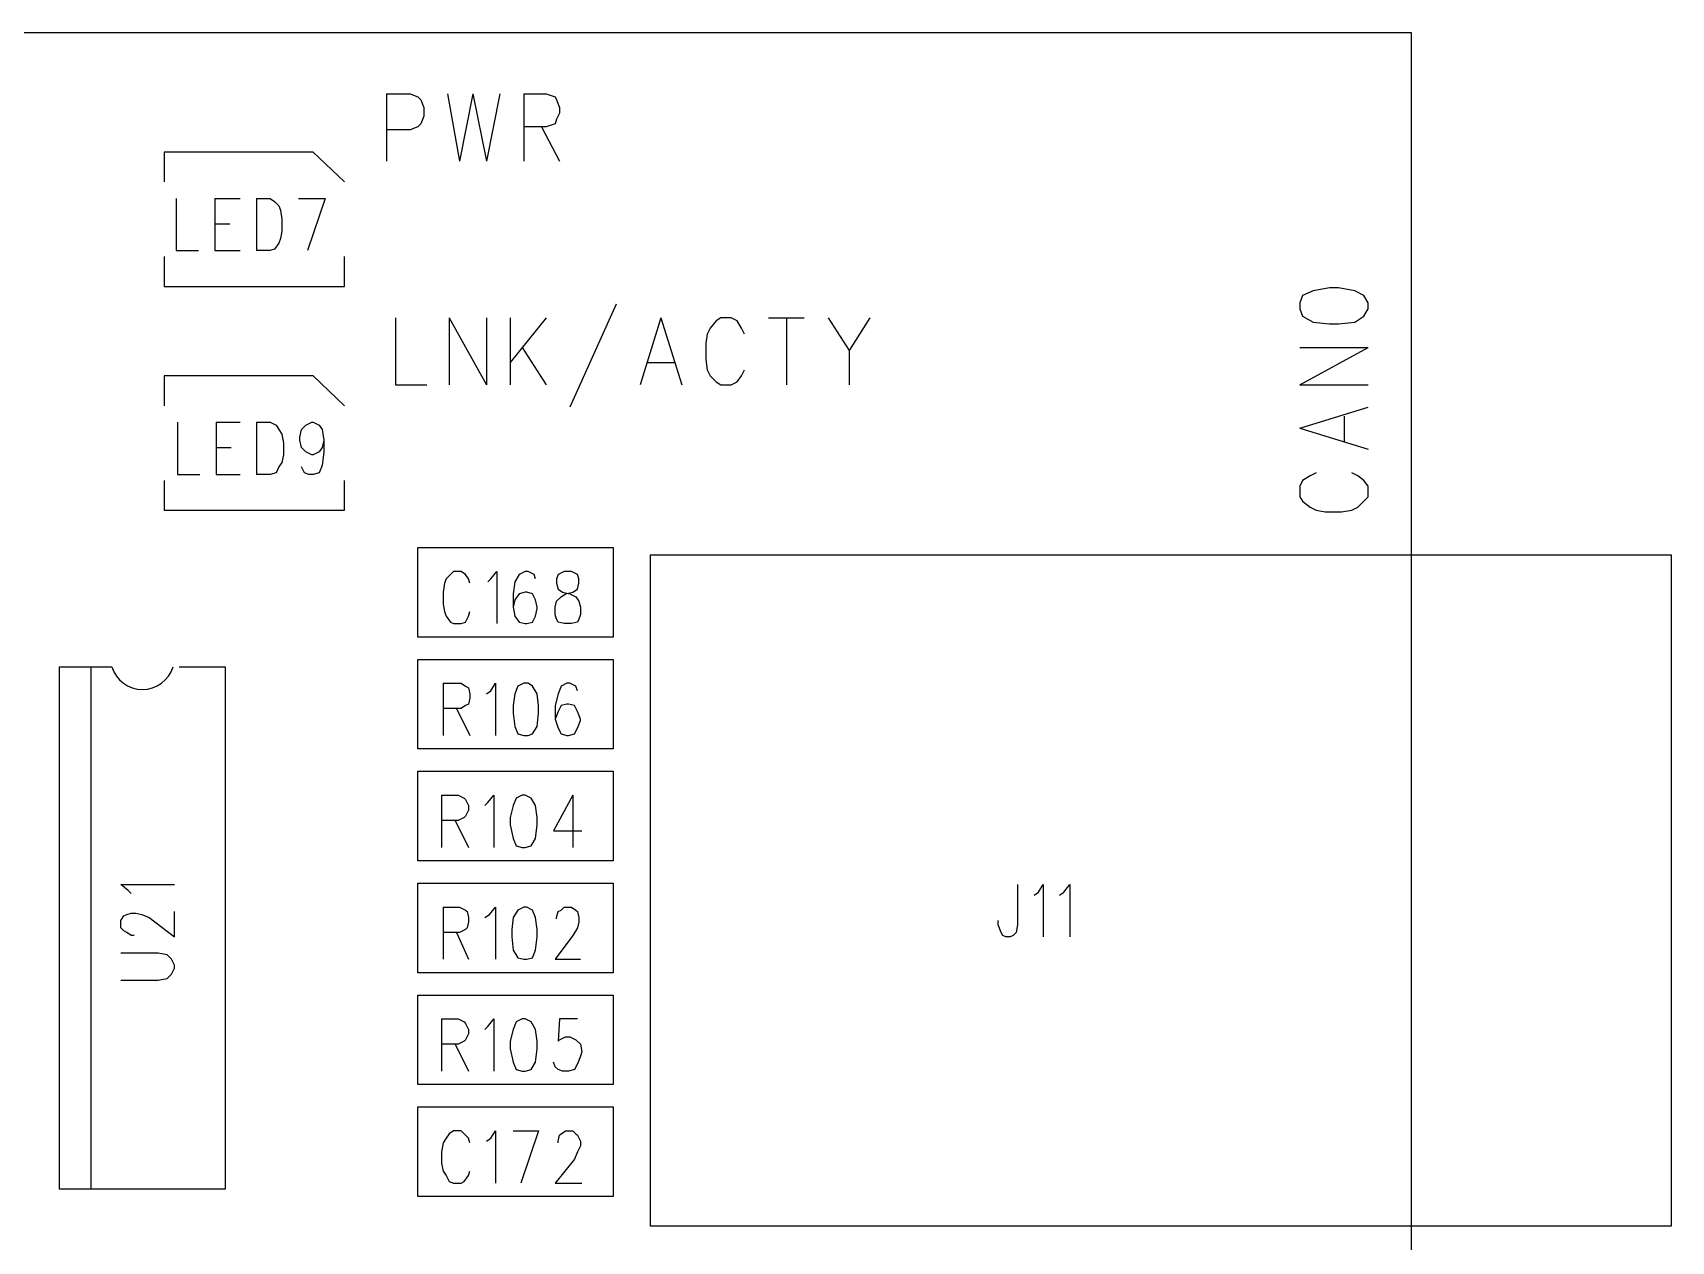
# Model space of a CAD drawing. Extents: x 11.9 to 28.1, y 10.8 to 21.2.
# Drawn here: x 22.524 to 23.622, y 19.231 to 20.041 of the extents above; entities that cross this region are included whole.
import ezdxf

# ---------------------------------------------------------------- set-up
doc = ezdxf.new("R2010")
doc.units = 0
doc.header["$MEASUREMENT"] = 0
doc.layers.add('LAYNR1', color=2, linetype='Continuous')

msp = doc.modelspace()

# ---------------------------------------------------------------- linework, layer by layer
at = {"layer": 'LAYNR1', "color": 7}
for points in [[(23.448, 20.041), (13.097, 20.041)], [(23.448, 14.641), (23.448, 20.041)], [(22.761, 20), (22.761, 19.955)], [(22.761, 20), (22.777, 20), (22.782, 19.998), (22.784, 19.996), (22.786, 19.991), (22.786, 19.985), (22.784, 19.98), (22.782, 19.978), (22.777, 19.976), (22.761, 19.976)], [(22.802, 20), (22.81, 19.955)], [(22.819, 20), (22.81, 19.955)], [(22.819, 20), (22.828, 19.955)], [(22.837, 20), (22.828, 19.955)], [(22.853, 20), (22.853, 19.955)], [(22.853, 20), (22.868, 20), (22.874, 19.998), (22.875, 19.996), (22.877, 19.991), (22.877, 19.987), (22.875, 19.983), (22.874, 19.98), (22.868, 19.978), (22.853, 19.978)], [(22.865, 19.978), (22.877, 19.955)], [(22.712, 19.961), (22.612, 19.961)], [(22.612, 19.961), (22.612, 19.941)], [(22.733, 19.941), (22.712, 19.961)], [(22.62, 19.93), (22.62, 19.895), (22.635, 19.895)], [(22.646, 19.93), (22.646, 19.895)], [(22.646, 19.93), (22.663, 19.93)], [(22.674, 19.93), (22.674, 19.895)], [(22.674, 19.93), (22.683, 19.93), (22.686, 19.928), (22.689, 19.925), (22.69, 19.922), (22.691, 19.916), (22.691, 19.908), (22.69, 19.903), (22.689, 19.9), (22.686, 19.896), (22.683, 19.895), (22.674, 19.895)], [(22.702, 19.93), (22.72, 19.93)], [(22.72, 19.93), (22.708, 19.895)], [(22.646, 19.913), (22.656, 19.913)], [(22.612, 19.891), (22.612, 19.871)], [(22.646, 19.895), (22.663, 19.895)], [(22.733, 19.871), (22.733, 19.891)], [(22.612, 19.871), (22.733, 19.871)], [(23.375, 19.865), (23.373, 19.86)], [(23.382, 19.868), (23.375, 19.865)], [(23.393, 19.87), (23.382, 19.868)], [(23.399, 19.87), (23.393, 19.87)], [(23.41, 19.868), (23.399, 19.87)], [(23.416, 19.865), (23.41, 19.868)], [(23.419, 19.86), (23.416, 19.865)], [(22.915, 19.859), (22.884, 19.79)], [(23.373, 19.86), (23.373, 19.856)], [(23.373, 19.856), (23.375, 19.851)], [(23.416, 19.851), (23.419, 19.856)], [(23.419, 19.856), (23.419, 19.86)], [(22.767, 19.85), (22.767, 19.805)], [(22.803, 19.85), (22.803, 19.805)], [(22.803, 19.85), (22.828, 19.805)], [(22.828, 19.85), (22.828, 19.805)], [(22.844, 19.85), (22.844, 19.805)], [(22.868, 19.85), (22.844, 19.82)], [(22.945, 19.85), (22.931, 19.805)], [(22.945, 19.85), (22.959, 19.805)], [(23.001, 19.839), (22.999, 19.843), (22.996, 19.848), (22.992, 19.85), (22.985, 19.85), (22.982, 19.848), (22.978, 19.843), (22.976, 19.839)], [(23.017, 19.85), (23.041, 19.85)], [(23.029, 19.85), (23.029, 19.805)], [(23.057, 19.85), (23.071, 19.828), (23.071, 19.805)], [(23.085, 19.85), (23.071, 19.828)], [(23.375, 19.851), (23.382, 19.847)], [(23.382, 19.847), (23.393, 19.846)], [(23.393, 19.846), (23.399, 19.846)], [(23.399, 19.846), (23.41, 19.847)], [(23.41, 19.847), (23.416, 19.851)], [(22.852, 19.83), (22.868, 19.805)], [(22.976, 19.839), (22.975, 19.833), (22.975, 19.822)], [(23.373, 19.805), (23.419, 19.83)], [(23.373, 19.83), (23.419, 19.83)], [(22.936, 19.82), (22.954, 19.82)], [(22.975, 19.822), (22.976, 19.815), (22.978, 19.811), (22.982, 19.807), (22.985, 19.805)], [(22.712, 19.811), (22.612, 19.811)], [(22.612, 19.811), (22.612, 19.791)], [(22.733, 19.791), (22.712, 19.811)], [(22.992, 19.805), (22.996, 19.807), (22.999, 19.811), (23.001, 19.815)], [(22.767, 19.805), (22.788, 19.805)], [(22.985, 19.805), (22.992, 19.805)], [(23.373, 19.805), (23.419, 19.805)], [(23.373, 19.776), (23.419, 19.79)], [(22.621, 19.78), (22.621, 19.745)], [(22.647, 19.78), (22.647, 19.745)], [(22.647, 19.78), (22.663, 19.78)], [(22.674, 19.78), (22.674, 19.745)], [(22.674, 19.78), (22.683, 19.78)], [(22.683, 19.78), (22.687, 19.778)], [(22.687, 19.778), (22.689, 19.775)], [(22.689, 19.775), (22.691, 19.772)], [(22.703, 19.77), (22.704, 19.775)], [(22.704, 19.775), (22.707, 19.778)], [(22.707, 19.778), (22.711, 19.78)], [(22.711, 19.78), (22.712, 19.78)], [(22.712, 19.78), (22.716, 19.778)], [(22.716, 19.778), (22.718, 19.775)], [(22.718, 19.775), (22.719, 19.768)], [(23.373, 19.776), (23.419, 19.762)], [(23.403, 19.767), (23.403, 19.784)], [(22.691, 19.772), (22.692, 19.766)], [(22.692, 19.766), (22.692, 19.758)], [(22.703, 19.768), (22.703, 19.77)], [(22.704, 19.763), (22.703, 19.768)], [(22.719, 19.768), (22.718, 19.763)], [(22.719, 19.768), (22.719, 19.76)], [(22.647, 19.763), (22.657, 19.763)], [(22.692, 19.758), (22.691, 19.753)], [(22.707, 19.76), (22.704, 19.763)], [(22.711, 19.758), (22.707, 19.76)], [(22.712, 19.758), (22.711, 19.758)], [(22.716, 19.76), (22.712, 19.758)], [(22.718, 19.763), (22.716, 19.76)], [(22.719, 19.76), (22.718, 19.751)], [(22.621, 19.745), (22.636, 19.745)], [(22.647, 19.745), (22.663, 19.745)], [(22.683, 19.745), (22.674, 19.745)], [(22.687, 19.746), (22.683, 19.745)], [(22.689, 19.75), (22.687, 19.746)], [(22.691, 19.753), (22.689, 19.75)], [(22.706, 19.746), (22.704, 19.75)], [(22.709, 19.745), (22.706, 19.746)], [(22.712, 19.745), (22.709, 19.745)], [(22.716, 19.746), (22.712, 19.745)], [(22.718, 19.751), (22.716, 19.746)], [(23.38, 19.744), (23.375, 19.741)], [(23.384, 19.746), (23.38, 19.744)], [(23.412, 19.744), (23.408, 19.746)], [(23.416, 19.741), (23.412, 19.744)], [(22.612, 19.741), (22.612, 19.721)], [(22.733, 19.721), (22.733, 19.741)], [(23.375, 19.741), (23.373, 19.737)], [(23.373, 19.737), (23.373, 19.73)], [(23.419, 19.737), (23.416, 19.741)], [(23.419, 19.73), (23.419, 19.737)], [(22.612, 19.721), (22.733, 19.721)], [(23.373, 19.73), (23.375, 19.727)], [(23.375, 19.727), (23.38, 19.723)], [(23.38, 19.723), (23.384, 19.721)], [(23.384, 19.721), (23.39, 19.72)], [(23.401, 19.72), (23.408, 19.721)], [(23.408, 19.721), (23.412, 19.723)], [(23.412, 19.723), (23.416, 19.727)], [(23.416, 19.727), (23.419, 19.73)], [(23.39, 19.72), (23.401, 19.72)], [(22.782, 19.636), (22.782, 19.696)], [(22.782, 19.696), (22.913, 19.696)], [(22.913, 19.696), (22.913, 19.636)], [(22.938, 19.691), (23.622, 19.691)], [(22.938, 19.241), (22.938, 19.691)], [(23.622, 19.691), (23.622, 19.241)], [(22.817, 19.672), (22.816, 19.675), (22.814, 19.678), (22.811, 19.68), (22.806, 19.68), (22.804, 19.678), (22.801, 19.675), (22.8, 19.672), (22.799, 19.666), (22.799, 19.658), (22.8, 19.653), (22.801, 19.65), (22.804, 19.646), (22.806, 19.645), (22.811, 19.645), (22.814, 19.646), (22.816, 19.65), (22.817, 19.653)], [(22.829, 19.673), (22.831, 19.675), (22.835, 19.68), (22.835, 19.645)], [(22.861, 19.675), (22.86, 19.678), (22.856, 19.68), (22.854, 19.68), (22.85, 19.678), (22.847, 19.673), (22.846, 19.665), (22.846, 19.656), (22.847, 19.65), (22.85, 19.646), (22.854, 19.645), (22.855, 19.645), (22.859, 19.646), (22.861, 19.65), (22.862, 19.655), (22.862, 19.656), (22.861, 19.661), (22.859, 19.665), (22.855, 19.666), (22.854, 19.666), (22.85, 19.665), (22.847, 19.661), (22.846, 19.656)], [(22.913, 19.636), (22.782, 19.636)], [(22.542, 19.266), (22.542, 19.616)], [(22.542, 19.616), (22.577, 19.616)], [(22.563, 19.616), (22.563, 19.266)], [(22.622, 19.616), (22.653, 19.616)], [(22.653, 19.616), (22.653, 19.266)], [(22.782, 19.561), (22.782, 19.621)], [(22.782, 19.621), (22.913, 19.621)], [(22.913, 19.621), (22.913, 19.561)], [(22.799, 19.605), (22.799, 19.57)], [(22.799, 19.605), (22.811, 19.605)], [(22.811, 19.605), (22.814, 19.603)], [(22.814, 19.603), (22.816, 19.602)], [(22.816, 19.602), (22.817, 19.598)], [(22.828, 19.598), (22.831, 19.6)], [(22.831, 19.6), (22.834, 19.605)], [(22.834, 19.605), (22.834, 19.57)], [(22.849, 19.603), (22.847, 19.598)], [(22.853, 19.605), (22.849, 19.603)], [(22.856, 19.605), (22.853, 19.605)], [(22.859, 19.603), (22.856, 19.605)], [(22.862, 19.598), (22.859, 19.603)], [(22.878, 19.603), (22.876, 19.598)], [(22.882, 19.605), (22.878, 19.603)], [(22.884, 19.605), (22.882, 19.605)], [(22.888, 19.603), (22.884, 19.605)], [(22.889, 19.6), (22.888, 19.603)], [(22.814, 19.59), (22.811, 19.588)], [(22.816, 19.591), (22.814, 19.59)], [(22.817, 19.595), (22.816, 19.591)], [(22.817, 19.598), (22.817, 19.595)], [(22.847, 19.598), (22.846, 19.59)], [(22.846, 19.59), (22.846, 19.585)], [(22.863, 19.59), (22.862, 19.598)], [(22.863, 19.585), (22.863, 19.59)], [(22.876, 19.598), (22.874, 19.59)], [(22.874, 19.59), (22.874, 19.581)], [(22.878, 19.59), (22.876, 19.586)], [(22.882, 19.591), (22.878, 19.59)], [(22.883, 19.591), (22.882, 19.591)], [(22.887, 19.59), (22.883, 19.591)], [(22.889, 19.586), (22.887, 19.59)], [(22.811, 19.588), (22.799, 19.588)], [(22.808, 19.588), (22.817, 19.57)], [(22.846, 19.585), (22.847, 19.576)], [(22.862, 19.576), (22.863, 19.585)], [(22.876, 19.586), (22.874, 19.581)], [(22.874, 19.581), (22.876, 19.575)], [(22.891, 19.581), (22.889, 19.586)], [(22.889, 19.575), (22.891, 19.58)], [(22.891, 19.58), (22.891, 19.581)], [(22.847, 19.576), (22.849, 19.571)], [(22.849, 19.571), (22.853, 19.57)], [(22.853, 19.57), (22.856, 19.57)], [(22.856, 19.57), (22.859, 19.571)], [(22.859, 19.571), (22.862, 19.576)], [(22.876, 19.575), (22.878, 19.571)], [(22.878, 19.571), (22.882, 19.57)], [(22.882, 19.57), (22.883, 19.57)], [(22.883, 19.57), (22.887, 19.571)], [(22.887, 19.571), (22.889, 19.575)], [(22.913, 19.561), (22.782, 19.561)], [(22.782, 19.486), (22.782, 19.546)], [(22.782, 19.546), (22.913, 19.546)], [(22.913, 19.546), (22.913, 19.486)], [(22.798, 19.53), (22.798, 19.495)], [(22.798, 19.53), (22.809, 19.53)], [(22.809, 19.53), (22.813, 19.528)], [(22.813, 19.528), (22.814, 19.527)], [(22.814, 19.527), (22.816, 19.523)], [(22.816, 19.523), (22.816, 19.52)], [(22.827, 19.523), (22.829, 19.525)], [(22.829, 19.525), (22.833, 19.53)], [(22.833, 19.53), (22.833, 19.495)], [(22.846, 19.523), (22.844, 19.515)], [(22.848, 19.528), (22.846, 19.523)], [(22.852, 19.53), (22.848, 19.528)], [(22.854, 19.53), (22.852, 19.53)], [(22.858, 19.528), (22.854, 19.53)], [(22.861, 19.523), (22.858, 19.528)], [(22.862, 19.515), (22.861, 19.523)], [(22.886, 19.53), (22.873, 19.506)], [(22.886, 19.53), (22.886, 19.495)], [(22.809, 19.513), (22.798, 19.513)], [(22.807, 19.513), (22.816, 19.495)], [(22.813, 19.515), (22.809, 19.513)], [(22.814, 19.516), (22.813, 19.515)], [(22.816, 19.52), (22.814, 19.516)], [(22.844, 19.515), (22.844, 19.51)], [(22.862, 19.51), (22.862, 19.515)], [(22.844, 19.51), (22.846, 19.501)], [(22.846, 19.501), (22.848, 19.496)], [(22.858, 19.496), (22.861, 19.501)], [(22.861, 19.501), (22.862, 19.51)], [(22.873, 19.506), (22.892, 19.506)], [(22.848, 19.496), (22.852, 19.495)], [(22.852, 19.495), (22.854, 19.495)], [(22.854, 19.495), (22.858, 19.496)], [(22.913, 19.486), (22.782, 19.486)], [(22.59, 19.464), (22.588, 19.466), (22.583, 19.47), (22.619, 19.47)], [(22.782, 19.471), (22.913, 19.471)], [(22.782, 19.411), (22.782, 19.471)], [(22.913, 19.471), (22.913, 19.411)], [(23.184, 19.47), (23.184, 19.443), (23.183, 19.438), (23.181, 19.436), (23.179, 19.435), (23.176, 19.435), (23.174, 19.436), (23.173, 19.438), (23.171, 19.443), (23.171, 19.446)], [(23.195, 19.463), (23.198, 19.465), (23.201, 19.47), (23.201, 19.435)], [(23.212, 19.463), (23.215, 19.465), (23.219, 19.47), (23.219, 19.435)], [(22.592, 19.436), (22.59, 19.436), (22.587, 19.438), (22.585, 19.439), (22.583, 19.441), (22.583, 19.446), (22.585, 19.449), (22.587, 19.45), (22.59, 19.451), (22.593, 19.451), (22.597, 19.45), (22.602, 19.448), (22.619, 19.435), (22.619, 19.452)], [(22.799, 19.455), (22.799, 19.42)], [(22.799, 19.455), (22.81, 19.455), (22.814, 19.453), (22.815, 19.452), (22.816, 19.448), (22.816, 19.445), (22.815, 19.441), (22.814, 19.44), (22.81, 19.438), (22.799, 19.438)], [(22.827, 19.448), (22.83, 19.45), (22.834, 19.455), (22.834, 19.42)], [(22.875, 19.447), (22.875, 19.448), (22.876, 19.452), (22.878, 19.453), (22.88, 19.455), (22.885, 19.455), (22.888, 19.453), (22.889, 19.452), (22.89, 19.448), (22.89, 19.445), (22.889, 19.441), (22.886, 19.436), (22.874, 19.42), (22.891, 19.42)], [(22.808, 19.438), (22.816, 19.42)], [(22.583, 19.406), (22.608, 19.406), (22.614, 19.407), (22.617, 19.41), (22.619, 19.414), (22.619, 19.416), (22.617, 19.42), (22.614, 19.423), (22.608, 19.424), (22.583, 19.424)], [(22.913, 19.411), (22.782, 19.411)], [(22.782, 19.396), (22.913, 19.396)], [(22.782, 19.336), (22.782, 19.396)], [(22.913, 19.396), (22.913, 19.336)], [(22.798, 19.38), (22.798, 19.345)], [(22.798, 19.38), (22.809, 19.38)], [(22.809, 19.38), (22.813, 19.378)], [(22.829, 19.375), (22.833, 19.38)], [(22.833, 19.38), (22.833, 19.345)], [(22.852, 19.38), (22.848, 19.378)], [(22.854, 19.38), (22.852, 19.38)], [(22.858, 19.378), (22.854, 19.38)], [(22.877, 19.38), (22.876, 19.365)], [(22.889, 19.38), (22.877, 19.38)], [(22.813, 19.378), (22.814, 19.377)], [(22.814, 19.377), (22.816, 19.373)], [(22.816, 19.37), (22.814, 19.366)], [(22.816, 19.373), (22.816, 19.37)], [(22.827, 19.373), (22.829, 19.375)], [(22.846, 19.373), (22.844, 19.365)], [(22.848, 19.378), (22.846, 19.373)], [(22.861, 19.373), (22.858, 19.378)], [(22.862, 19.365), (22.861, 19.373)], [(22.809, 19.363), (22.798, 19.363)], [(22.807, 19.363), (22.816, 19.345)], [(22.813, 19.365), (22.809, 19.363)], [(22.814, 19.366), (22.813, 19.365)], [(22.844, 19.365), (22.844, 19.36)], [(22.844, 19.36), (22.846, 19.351)], [(22.861, 19.351), (22.862, 19.36)], [(22.862, 19.36), (22.862, 19.365)], [(22.876, 19.365), (22.877, 19.366)], [(22.877, 19.366), (22.881, 19.368)], [(22.881, 19.368), (22.884, 19.368)], [(22.884, 19.368), (22.888, 19.366)], [(22.888, 19.366), (22.891, 19.363)], [(22.891, 19.363), (22.892, 19.358)], [(22.892, 19.358), (22.891, 19.355)], [(22.846, 19.351), (22.848, 19.346)], [(22.858, 19.346), (22.861, 19.351)], [(22.874, 19.348), (22.873, 19.351)], [(22.876, 19.346), (22.874, 19.348)], [(22.889, 19.35), (22.887, 19.346)], [(22.891, 19.355), (22.889, 19.35)], [(22.913, 19.336), (22.782, 19.336)], [(22.848, 19.346), (22.852, 19.345)], [(22.852, 19.345), (22.854, 19.345)], [(22.854, 19.345), (22.858, 19.346)], [(22.879, 19.345), (22.876, 19.346)], [(22.883, 19.345), (22.879, 19.345)], [(22.887, 19.346), (22.883, 19.345)], [(22.782, 19.321), (22.913, 19.321)], [(22.782, 19.261), (22.782, 19.321)], [(22.913, 19.321), (22.913, 19.261)], [(22.803, 19.303), (22.801, 19.3)], [(22.806, 19.305), (22.803, 19.303)], [(22.811, 19.305), (22.806, 19.305)], [(22.813, 19.303), (22.811, 19.305)], [(22.816, 19.3), (22.813, 19.303)], [(22.831, 19.3), (22.834, 19.305)], [(22.834, 19.305), (22.834, 19.27)], [(22.846, 19.305), (22.863, 19.305)], [(22.863, 19.305), (22.851, 19.27)], [(22.877, 19.302), (22.878, 19.303)], [(22.878, 19.303), (22.881, 19.305)], [(22.881, 19.305), (22.886, 19.305)], [(22.886, 19.305), (22.888, 19.303)], [(22.888, 19.303), (22.889, 19.302)], [(22.799, 19.297), (22.798, 19.291)], [(22.801, 19.3), (22.799, 19.297)], [(22.817, 19.297), (22.816, 19.3)], [(22.828, 19.298), (22.831, 19.3)], [(22.876, 19.298), (22.877, 19.302)], [(22.876, 19.297), (22.876, 19.298)], [(22.889, 19.302), (22.891, 19.298)], [(22.891, 19.295), (22.889, 19.291)], [(22.891, 19.298), (22.891, 19.295)], [(22.798, 19.291), (22.798, 19.283)], [(22.798, 19.283), (22.799, 19.278)], [(22.887, 19.286), (22.874, 19.27)], [(22.889, 19.291), (22.887, 19.286)], [(22.799, 19.278), (22.801, 19.275)], [(22.801, 19.275), (22.803, 19.271)], [(22.803, 19.271), (22.806, 19.27)], [(22.806, 19.27), (22.811, 19.27)], [(22.811, 19.27), (22.813, 19.271)], [(22.813, 19.271), (22.816, 19.275)], [(22.816, 19.275), (22.817, 19.278)], [(22.874, 19.27), (22.892, 19.27)], [(22.653, 19.266), (22.542, 19.266)], [(22.913, 19.261), (22.782, 19.261)], [(23.622, 19.241), (22.938, 19.241)]]:
    msp.add_lwpolyline(points, dxfattribs=at)
for points in [[(22.88, 19.68), (22.876, 19.678), (22.875, 19.675), (22.875, 19.672), (22.876, 19.668), (22.879, 19.666), (22.884, 19.665), (22.888, 19.663), (22.89, 19.66), (22.891, 19.656), (22.891, 19.651), (22.89, 19.648), (22.889, 19.646), (22.885, 19.645), (22.88, 19.645), (22.876, 19.646), (22.875, 19.648), (22.874, 19.651), (22.874, 19.656), (22.875, 19.66), (22.878, 19.663), (22.881, 19.665), (22.886, 19.666), (22.889, 19.668), (22.89, 19.672), (22.89, 19.675), (22.889, 19.678), (22.885, 19.68), (22.88, 19.68)], [(22.853, 19.455), (22.849, 19.453), (22.846, 19.448), (22.845, 19.44), (22.845, 19.435), (22.846, 19.426), (22.849, 19.421), (22.853, 19.42), (22.855, 19.42), (22.859, 19.421), (22.861, 19.426), (22.862, 19.435), (22.862, 19.44), (22.861, 19.448), (22.859, 19.453), (22.855, 19.455), (22.853, 19.455)]]:
    msp.add_lwpolyline(points, close=True, dxfattribs=at)
msp.add_lwpolyline([(22.577, 19.616, 0.744031), (22.618, 19.616)], format="xyb", dxfattribs=at)

doc.saveas('drawing.dxf')
